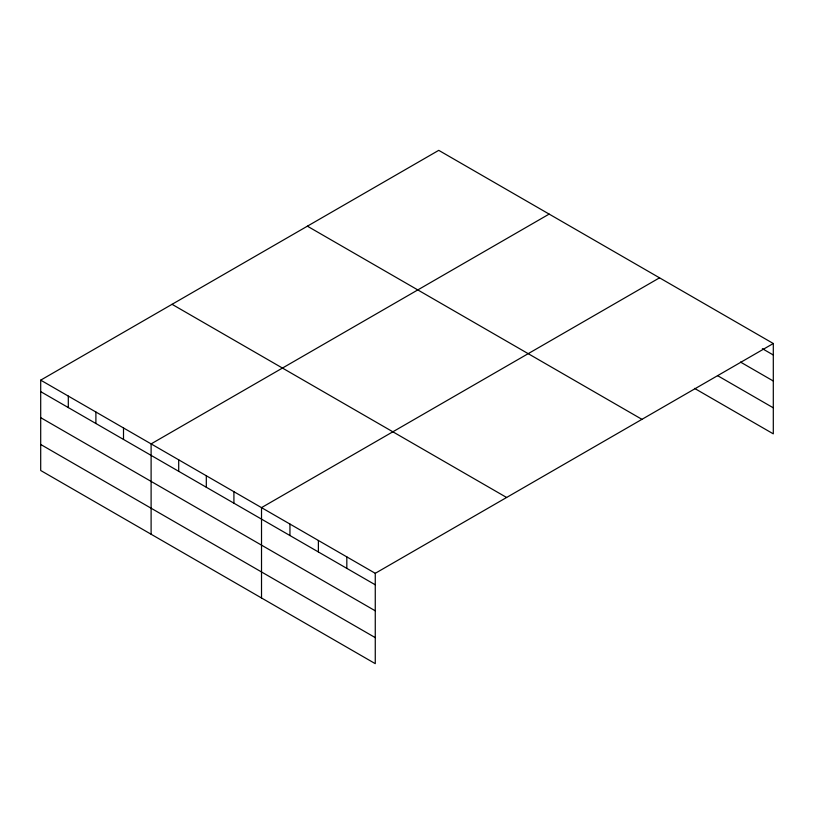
<?xml version="1.0" encoding="UTF-8"?>
<svg xmlns="http://www.w3.org/2000/svg" width="814" height="814" viewBox="0 0 814 814"><rect width="100%" height="100%" fill="white"/><g stroke="black" fill="none" stroke-linecap="round" stroke-linejoin="round"><path stroke-width="1.22" d="M773.3 343.508L438.736 150.346L40.7 380.148L40.7 470.492L375.264 663.654L375.264 573.31L773.3 343.508L773.3 433.852L694.546 388.38M549.145 214.092L151.109 443.895L151.109 534.238M659.544 277.828L261.518 507.631L261.518 597.975M762.362 348.677L773.3 354.996M740.486 362.067L773.3 381.013M717.521 375.62L773.3 407.824M307.387 226.18L641.951 419.342M172.049 304.314L506.613 497.476M40.7 380.148L375.264 573.31M40.7 391.636L375.264 584.798M40.7 417.663L375.264 610.815M40.7 444.475L375.264 637.627M346.825 556.888L346.825 568.376M318.386 540.476L318.386 551.953M289.947 524.053L289.947 535.541M233.913 491.697L233.913 503.184M206.308 475.763L206.308 487.25M178.704 459.829L178.704 471.316M123.504 427.961L123.504 439.438M95.899 412.016L95.899 423.504M68.305 396.082L68.305 407.57"/></g></svg>
